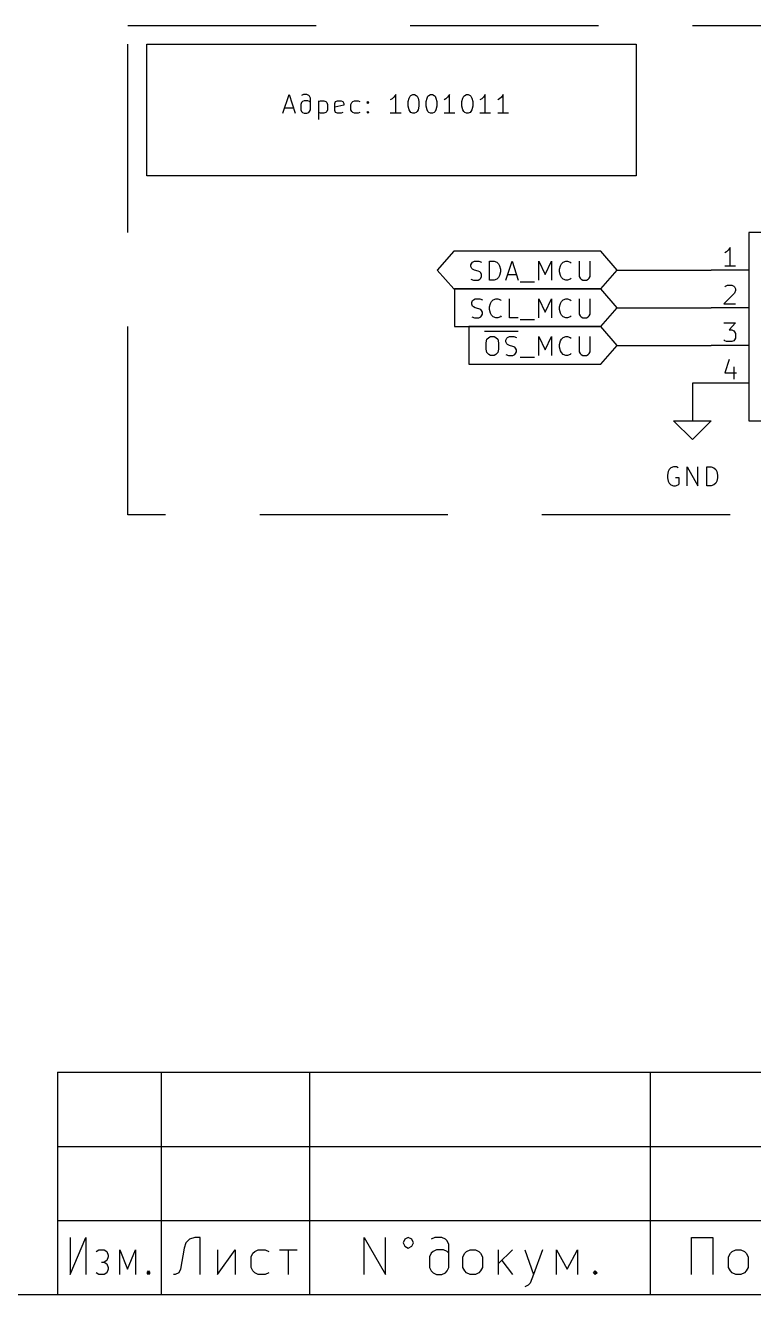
# Model space of a CAD drawing. Extents: x 0.3 to 11.5, y -8.2 to -0.2.
# Drawn here: x 4.127 to 6.062, y -8.071 to -4.7 of the extents above; entities that cross this region are included whole.
import ezdxf

# ---------------------------------------------------------------- set-up
doc = ezdxf.new("R2010")
doc.units = 0
doc.header["$MEASUREMENT"] = 0
doc.linetypes.add('DASHED', pattern=[0.75, 0.5, -0.25])
doc.layers.add('BLACK', color=7, linetype='CONTINUOUS')

msp = doc.modelspace()

# ---------------------------------------------------------------- linework, layer by layer
at = {"layer": 'BLACK', "linetype": 'DASHED'}
for p, q in [((4.4, -4.7), (7.5, -4.7)), ((4.4, -6), (4.4, -4.7)), ((7.5, -6), (4.4, -6))]:
    msp.add_line(p, q, dxfattribs=at)
at = {"layer": 'BLACK', "linetype": 'CONTINUOUS'}
for p, q in [((4.45, -4.75), (5.75, -4.75)), ((4.45, -5.1), (4.45, -4.75)), ((5.75, -4.75), (5.75, -5.1)), ((4.81134, -4.93351), (4.828, -4.88351)), ((4.828, -4.88351), (4.84467, -4.93351)), ((4.8661, -4.88351), (4.86134, -4.88589)), ((4.87563, -4.88351), (4.8661, -4.88351)), ((4.88039, -4.88589), (4.87563, -4.88351)), ((4.88277, -4.88828), (4.88039, -4.88589)), ((5.11134, -4.88351), (5.10658, -4.89066)), ((5.11134, -4.93351), (5.11134, -4.88351)), ((5.14943, -4.88828), (5.15181, -4.88589)), ((5.15181, -4.88589), (5.15657, -4.88351)), ((5.15657, -4.88351), (5.16134, -4.88351)), ((5.16134, -4.88351), (5.1661, -4.88589)), ((5.1661, -4.88589), (5.16848, -4.88828)), ((5.19705, -4.88828), (5.19943, -4.88589)), ((5.19943, -4.88589), (5.20419, -4.88351)), ((5.20419, -4.88351), (5.20896, -4.88351)), ((5.20896, -4.88351), (5.21372, -4.88589)), ((5.21372, -4.88589), (5.2161, -4.88828)), ((5.25419, -4.88351), (5.24943, -4.89066)), ((5.25419, -4.93351), (5.25419, -4.88351)), ((5.29229, -4.88828), (5.29467, -4.88589)), ((5.29467, -4.88589), (5.29943, -4.88351)), ((5.29943, -4.88351), (5.30419, -4.88351)), ((5.30419, -4.88351), (5.30895, -4.88589)), ((5.30895, -4.88589), (5.31133, -4.88828)), ((5.34943, -4.88351), (5.34467, -4.89066)), ((5.34943, -4.93351), (5.34943, -4.88351)), ((5.39705, -4.88351), (5.39229, -4.89066)), ((5.39705, -4.93351), (5.39705, -4.88351)), ((4.8161, -4.91923), (4.83991, -4.91923)), ((4.86134, -4.90494), (4.85896, -4.9097)), ((4.85896, -4.9097), (4.85896, -4.92399)), ((4.86372, -4.90256), (4.86134, -4.90494)), ((4.86848, -4.90018), (4.86372, -4.90256)), ((4.87801, -4.90018), (4.86848, -4.90018)), ((4.88277, -4.90256), (4.87801, -4.90018)), ((4.88515, -4.89304), (4.88277, -4.88828)), ((4.88515, -4.90494), (4.88277, -4.90256)), ((4.88515, -4.92399), (4.88515, -4.89304)), ((4.90657, -4.90018), (4.90657, -4.95018)), ((4.90657, -4.90256), (4.91134, -4.90018)), ((4.91134, -4.90018), (4.92086, -4.90018)), ((4.92086, -4.90018), (4.92562, -4.90256)), ((4.92562, -4.90256), (4.928, -4.90494)), ((4.928, -4.90494), (4.93039, -4.9097)), ((4.93039, -4.9097), (4.93039, -4.92399)), ((4.94943, -4.90732), (4.95181, -4.90256)), ((4.94943, -4.92637), (4.94943, -4.90732)), ((4.97324, -4.91208), (4.94943, -4.91685)), ((4.95181, -4.90256), (4.95657, -4.90018)), ((4.95657, -4.90018), (4.9661, -4.90018)), ((4.9661, -4.90018), (4.97086, -4.90256)), ((4.97086, -4.90256), (4.97324, -4.90732)), ((4.97324, -4.90732), (4.97324, -4.91208)), ((4.99229, -4.9097), (4.99467, -4.90494)), ((4.99229, -4.92399), (4.99229, -4.9097)), ((4.99467, -4.90494), (4.99705, -4.90256)), ((4.99705, -4.90256), (5.00181, -4.90018)), ((5.00181, -4.90018), (5.01134, -4.90018)), ((5.01134, -4.90018), (5.0161, -4.90256)), ((5.03515, -4.90494), (5.03753, -4.90256)), ((5.03753, -4.90732), (5.03515, -4.90494)), ((5.03753, -4.90256), (5.03991, -4.90494)), ((5.03753, -4.90256), (5.03753, -4.90732)), ((5.03991, -4.90494), (5.03753, -4.90732)), ((5.10181, -4.89542), (5.09706, -4.8978)), ((5.10658, -4.89066), (5.10181, -4.89542)), ((5.14467, -4.90256), (5.14705, -4.89304)), ((5.14467, -4.91446), (5.14467, -4.90256)), ((5.14705, -4.92399), (5.14467, -4.91446)), ((5.14705, -4.89304), (5.14943, -4.88828)), ((5.16848, -4.88828), (5.17086, -4.89304)), ((5.17086, -4.89304), (5.17324, -4.90256)), ((5.17324, -4.91446), (5.17086, -4.92399)), ((5.17324, -4.90256), (5.17324, -4.91446)), ((5.19229, -4.90256), (5.19467, -4.89304)), ((5.19229, -4.91446), (5.19229, -4.90256)), ((5.19467, -4.92399), (5.19229, -4.91446)), ((5.19467, -4.89304), (5.19705, -4.88828)), ((5.2161, -4.88828), (5.21848, -4.89304)), ((5.21848, -4.89304), (5.22086, -4.90256)), ((5.22086, -4.91446), (5.21848, -4.92399)), ((5.22086, -4.90256), (5.22086, -4.91446)), ((5.24467, -4.89542), (5.23991, -4.8978)), ((5.24943, -4.89066), (5.24467, -4.89542)), ((5.28753, -4.90256), (5.28991, -4.89304)), ((5.28753, -4.91446), (5.28753, -4.90256)), ((5.28991, -4.92399), (5.28753, -4.91446)), ((5.28991, -4.89304), (5.29229, -4.88828)), ((5.31133, -4.88828), (5.31372, -4.89304)), ((5.31372, -4.89304), (5.3161, -4.90256)), ((5.3161, -4.91446), (5.31372, -4.92399)), ((5.3161, -4.90256), (5.3161, -4.91446)), ((5.33991, -4.89542), (5.33515, -4.8978)), ((5.34467, -4.89066), (5.33991, -4.89542)), ((5.38752, -4.89542), (5.38276, -4.8978)), ((5.39229, -4.89066), (5.38752, -4.89542)), ((4.85896, -4.92399), (4.86134, -4.92875)), ((4.86134, -4.92875), (4.86372, -4.93113)), ((4.86372, -4.93113), (4.86848, -4.93351)), ((4.86848, -4.93351), (4.87563, -4.93351)), ((4.87563, -4.93351), (4.88039, -4.93113)), ((4.88039, -4.93113), (4.88277, -4.92875)), ((4.88277, -4.92875), (4.88515, -4.92399)), ((4.91134, -4.93351), (4.90657, -4.93113)), ((4.92086, -4.93351), (4.91134, -4.93351)), ((4.92562, -4.93113), (4.92086, -4.93351)), ((4.928, -4.92875), (4.92562, -4.93113)), ((4.93039, -4.92399), (4.928, -4.92875)), ((4.95181, -4.93113), (4.94943, -4.92637)), ((4.95657, -4.93351), (4.95181, -4.93113)), ((4.9661, -4.93351), (4.95657, -4.93351)), ((4.97086, -4.93113), (4.9661, -4.93351)), ((4.99467, -4.92875), (4.99229, -4.92399)), ((4.99705, -4.93113), (4.99467, -4.92875)), ((5.00181, -4.93351), (4.99705, -4.93113)), ((5.01134, -4.93351), (5.00181, -4.93351)), ((5.0161, -4.93113), (5.01134, -4.93351)), ((5.03515, -4.93113), (5.03753, -4.92875)), ((5.03753, -4.93351), (5.03515, -4.93113)), ((5.03753, -4.92875), (5.03991, -4.93113)), ((5.03753, -4.92875), (5.03753, -4.93351)), ((5.03991, -4.93113), (5.03753, -4.93351)), ((5.12563, -4.93351), (5.09706, -4.93351)), ((5.14943, -4.92875), (5.14705, -4.92399)), ((5.15181, -4.93113), (5.14943, -4.92875)), ((5.15657, -4.93351), (5.15181, -4.93113)), ((5.16134, -4.93351), (5.15657, -4.93351)), ((5.1661, -4.93113), (5.16134, -4.93351)), ((5.16848, -4.92875), (5.1661, -4.93113)), ((5.17086, -4.92399), (5.16848, -4.92875)), ((5.19705, -4.92875), (5.19467, -4.92399)), ((5.19943, -4.93113), (5.19705, -4.92875)), ((5.20419, -4.93351), (5.19943, -4.93113)), ((5.20896, -4.93351), (5.20419, -4.93351)), ((5.21372, -4.93113), (5.20896, -4.93351)), ((5.2161, -4.92875), (5.21372, -4.93113)), ((5.21848, -4.92399), (5.2161, -4.92875)), ((5.26848, -4.93351), (5.23991, -4.93351)), ((5.29229, -4.92875), (5.28991, -4.92399)), ((5.29467, -4.93113), (5.29229, -4.92875)), ((5.29943, -4.93351), (5.29467, -4.93113)), ((5.30419, -4.93351), (5.29943, -4.93351)), ((5.30895, -4.93113), (5.30419, -4.93351)), ((5.31133, -4.92875), (5.30895, -4.93113)), ((5.31372, -4.92399), (5.31133, -4.92875)), ((5.36372, -4.93351), (5.33515, -4.93351)), ((5.41133, -4.93351), (5.38276, -4.93351)), ((5.75, -5.1), (4.45, -5.1)), ((6.05, -5.25), (6.05, -5.75)), ((6.65, -5.25), (6.05, -5.25)), ((6, -5.28988), (5.99524, -5.29702)), ((6, -5.28988), (5.99524, -5.29702)), ((6, -5.33988), (6, -5.28988)), ((6, -5.33988), (6, -5.28988)), ((5.26563, -5.29998), (5.22188, -5.35)), ((5.65625, -5.29998), (5.26563, -5.29998)), ((5.31583, -5.32876), (5.32059, -5.32638)), ((5.32059, -5.32638), (5.33249, -5.32638)), ((5.33249, -5.32638), (5.33964, -5.32876)), ((5.36106, -5.37638), (5.36106, -5.32638)), ((5.36106, -5.32638), (5.37297, -5.32638)), ((5.37297, -5.32638), (5.38011, -5.32876)), ((5.40392, -5.37638), (5.42059, -5.32638)), ((5.42059, -5.32638), (5.43726, -5.37638)), ((5.49202, -5.37638), (5.49202, -5.32638)), ((5.49202, -5.32638), (5.50869, -5.36209)), ((5.50869, -5.36209), (5.52535, -5.32638)), ((5.52535, -5.32638), (5.52535, -5.37638)), ((5.5563, -5.32876), (5.56344, -5.32638)), ((5.56344, -5.32638), (5.5682, -5.32638)), ((5.5682, -5.32638), (5.57535, -5.32876)), ((5.59916, -5.32638), (5.59916, -5.36685)), ((5.62773, -5.36685), (5.62773, -5.32638)), ((5.7, -5.35), (5.65625, -5.29998)), ((5.99048, -5.30178), (5.98572, -5.30417)), ((5.99048, -5.30178), (5.98572, -5.30417)), ((5.99524, -5.29702), (5.99048, -5.30178)), ((5.99524, -5.29702), (5.99048, -5.30178)), ((5.22188, -5.35), (5.26563, -5.40002)), ((5.31107, -5.3359), (5.31344, -5.33114)), ((5.31107, -5.34067), (5.31107, -5.3359)), ((5.31344, -5.34543), (5.31107, -5.34067)), ((5.31344, -5.33114), (5.31583, -5.32876)), ((5.31583, -5.34781), (5.31344, -5.34543)), ((5.32059, -5.35019), (5.31583, -5.34781)), ((5.33011, -5.35257), (5.32059, -5.35019)), ((5.33487, -5.35495), (5.33011, -5.35257)), ((5.33726, -5.35733), (5.33487, -5.35495)), ((5.33964, -5.36209), (5.33726, -5.35733)), ((5.38011, -5.32876), (5.38487, -5.33352)), ((5.38487, -5.33352), (5.38726, -5.33828)), ((5.38726, -5.33828), (5.38963, -5.34781)), ((5.38963, -5.35495), (5.38726, -5.36447)), ((5.38963, -5.34781), (5.38963, -5.35495)), ((5.54678, -5.34781), (5.54916, -5.33828)), ((5.54678, -5.35495), (5.54678, -5.34781)), ((5.54916, -5.36447), (5.54678, -5.35495)), ((5.54916, -5.33828), (5.55154, -5.33352)), ((5.55154, -5.33352), (5.5563, -5.32876)), ((5.57535, -5.32876), (5.57773, -5.33114)), ((5.65625, -5.40002), (5.7, -5.35)), ((5.7, -5.35), (5.95, -5.35)), ((6.05, -5.35), (5.95, -5.35)), ((6.05, -5.35), (5.95, -5.35)), ((6.01429, -5.33988), (5.98572, -5.33988)), ((6.01429, -5.33988), (5.98572, -5.33988)), ((5.31107, -5.374), (5.31821, -5.37638)), ((5.31821, -5.37638), (5.33011, -5.37638)), ((5.33011, -5.37638), (5.33487, -5.374)), ((5.33487, -5.374), (5.33726, -5.37162)), ((5.33726, -5.37162), (5.33964, -5.36685)), ((5.33964, -5.36685), (5.33964, -5.36209)), ((5.37297, -5.37638), (5.36106, -5.37638)), ((5.38011, -5.374), (5.37297, -5.37638)), ((5.38487, -5.36924), (5.38011, -5.374)), ((5.38726, -5.36447), (5.38487, -5.36924)), ((5.40869, -5.36209), (5.43249, -5.36209)), ((5.44202, -5.38114), (5.48011, -5.38114)), ((5.55154, -5.36924), (5.54916, -5.36447)), ((5.5563, -5.374), (5.55154, -5.36924)), ((5.56344, -5.37638), (5.5563, -5.374)), ((5.5682, -5.37638), (5.56344, -5.37638)), ((5.57535, -5.374), (5.5682, -5.37638)), ((5.57773, -5.37162), (5.57535, -5.374)), ((5.59916, -5.36685), (5.60154, -5.37162)), ((5.60154, -5.37162), (5.60392, -5.374)), ((5.60392, -5.374), (5.60868, -5.37638)), ((5.60868, -5.37638), (5.6182, -5.37638)), ((5.6182, -5.37638), (5.62297, -5.374)), ((5.62297, -5.374), (5.62535, -5.37162)), ((5.62535, -5.37162), (5.62773, -5.36685)), ((5.98572, -5.39464), (5.98809, -5.39226)), ((5.98572, -5.39464), (5.98809, -5.39226)), ((5.98809, -5.39226), (5.99286, -5.38988)), ((5.98809, -5.39226), (5.99286, -5.38988)), ((5.99286, -5.38988), (6.00476, -5.38988)), ((5.99286, -5.38988), (6.00476, -5.38988)), ((6.00476, -5.38988), (6.00952, -5.39226)), ((6.00476, -5.38988), (6.00952, -5.39226)), ((6.00952, -5.39226), (6.01191, -5.39464)), ((6.00952, -5.39226), (6.01191, -5.39464)), ((5.26563, -5.40002), (5.65625, -5.40002)), ((5.65625, -5.39998), (5.26801, -5.39998)), ((5.26801, -5.39998), (5.26801, -5.45)), ((5.31821, -5.42876), (5.32297, -5.42638)), ((5.32297, -5.42638), (5.33487, -5.42638)), ((5.33487, -5.42638), (5.34202, -5.42876)), ((5.37059, -5.42876), (5.37773, -5.42638)), ((5.37773, -5.42638), (5.38249, -5.42638)), ((5.38249, -5.42638), (5.38964, -5.42876)), ((5.41344, -5.47638), (5.41344, -5.42638)), ((5.49202, -5.47638), (5.49202, -5.42638)), ((5.49202, -5.42638), (5.50869, -5.46209)), ((5.50869, -5.46209), (5.52535, -5.42638)), ((5.52535, -5.42638), (5.52535, -5.47638)), ((5.5563, -5.42876), (5.56344, -5.42638)), ((5.56344, -5.42638), (5.5682, -5.42638)), ((5.5682, -5.42638), (5.57535, -5.42876)), ((5.59916, -5.42638), (5.59916, -5.46685)), ((5.62773, -5.46685), (5.62773, -5.42638)), ((5.7, -5.45), (5.65625, -5.39998)), ((6.01191, -5.41131), (5.98333, -5.43988)), ((6.01191, -5.41131), (5.98333, -5.43988)), ((6.01191, -5.39464), (6.01429, -5.3994)), ((6.01191, -5.39464), (6.01429, -5.3994)), ((6.01429, -5.40417), (6.01191, -5.41131)), ((6.01429, -5.40417), (6.01191, -5.41131)), ((6.01429, -5.3994), (6.01429, -5.40417)), ((6.01429, -5.3994), (6.01429, -5.40417)), ((5.26801, -5.45), (5.26801, -5.50002)), ((5.31345, -5.4359), (5.31583, -5.43114)), ((5.31345, -5.44067), (5.31345, -5.4359)), ((5.31583, -5.44543), (5.31345, -5.44067)), ((5.31583, -5.43114), (5.31821, -5.42876)), ((5.31821, -5.44781), (5.31583, -5.44543)), ((5.32297, -5.45019), (5.31821, -5.44781)), ((5.3325, -5.45257), (5.32297, -5.45019)), ((5.33726, -5.45495), (5.3325, -5.45257)), ((5.33964, -5.45733), (5.33726, -5.45495)), ((5.34202, -5.46209), (5.33964, -5.45733)), ((5.36107, -5.44781), (5.36344, -5.43828)), ((5.36107, -5.45495), (5.36107, -5.44781)), ((5.36344, -5.46447), (5.36107, -5.45495)), ((5.36344, -5.43828), (5.36583, -5.43352)), ((5.36583, -5.43352), (5.37059, -5.42876)), ((5.38964, -5.42876), (5.39202, -5.43114)), ((5.54678, -5.44781), (5.54916, -5.43828)), ((5.54678, -5.45495), (5.54678, -5.44781)), ((5.54916, -5.46447), (5.54678, -5.45495)), ((5.54916, -5.43828), (5.55154, -5.43352)), ((5.55154, -5.43352), (5.5563, -5.42876)), ((5.57535, -5.42876), (5.57773, -5.43114)), ((5.65625, -5.50002), (5.7, -5.45)), ((5.7, -5.45), (5.95, -5.45)), ((6.05, -5.45), (5.95, -5.45)), ((6.05, -5.45), (5.95, -5.45)), ((5.98333, -5.43988), (6.01429, -5.43988)), ((5.98333, -5.43988), (6.01429, -5.43988)), ((5.31345, -5.474), (5.32059, -5.47638)), ((5.32059, -5.47638), (5.3325, -5.47638)), ((5.3325, -5.47638), (5.33726, -5.474)), ((5.33726, -5.474), (5.33964, -5.47162)), ((5.33964, -5.47162), (5.34202, -5.46685)), ((5.34202, -5.46685), (5.34202, -5.46209)), ((5.36583, -5.46924), (5.36344, -5.46447)), ((5.37059, -5.474), (5.36583, -5.46924)), ((5.37773, -5.47638), (5.37059, -5.474)), ((5.38249, -5.47638), (5.37773, -5.47638)), ((5.38964, -5.474), (5.38249, -5.47638)), ((5.39202, -5.47162), (5.38964, -5.474)), ((5.43726, -5.47638), (5.41344, -5.47638)), ((5.44202, -5.48114), (5.48011, -5.48114)), ((5.55154, -5.46924), (5.54916, -5.46447)), ((5.5563, -5.474), (5.55154, -5.46924)), ((5.56344, -5.47638), (5.5563, -5.474)), ((5.5682, -5.47638), (5.56344, -5.47638)), ((5.57535, -5.474), (5.5682, -5.47638)), ((5.57773, -5.47162), (5.57535, -5.474)), ((5.59916, -5.46685), (5.60154, -5.47162)), ((5.60154, -5.47162), (5.60392, -5.474)), ((5.60392, -5.474), (5.60868, -5.47638)), ((5.60868, -5.47638), (5.6182, -5.47638)), ((5.6182, -5.47638), (5.62297, -5.474)), ((5.62297, -5.474), (5.62535, -5.47162)), ((5.62535, -5.47162), (5.62773, -5.46685)), ((5.98333, -5.48988), (6.01429, -5.48988)), ((5.98333, -5.48988), (6.01429, -5.48988)), ((6.01429, -5.48988), (5.99762, -5.50893)), ((6.01429, -5.48988), (5.99762, -5.50893)), ((5.26801, -5.50002), (5.65625, -5.50002)), ((5.65625, -5.49998), (5.30611, -5.49998)), ((5.30611, -5.49998), (5.30611, -5.55)), ((5.34702, -5.5125), (5.43702, -5.5125)), ((5.35869, -5.52876), (5.36344, -5.52638)), ((5.36344, -5.52638), (5.37297, -5.52638)), ((5.37297, -5.52638), (5.37773, -5.52876)), ((5.40869, -5.52876), (5.41345, -5.52638)), ((5.41345, -5.52638), (5.42535, -5.52638)), ((5.42535, -5.52638), (5.4325, -5.52876)), ((5.49202, -5.57638), (5.49202, -5.52638)), ((5.49202, -5.52638), (5.50869, -5.56209)), ((5.50869, -5.56209), (5.52535, -5.52638)), ((5.52535, -5.52638), (5.52535, -5.57638)), ((5.5563, -5.52876), (5.56344, -5.52638)), ((5.56344, -5.52638), (5.5682, -5.52638)), ((5.5682, -5.52638), (5.57535, -5.52876)), ((5.59916, -5.52638), (5.59916, -5.56685)), ((5.62773, -5.56685), (5.62773, -5.52638)), ((5.7, -5.55), (5.65625, -5.49998)), ((5.99762, -5.50893), (6.00476, -5.50893)), ((5.99762, -5.50893), (6.00476, -5.50893)), ((6.00476, -5.50893), (6.00952, -5.51131)), ((6.00476, -5.50893), (6.00952, -5.51131)), ((6.00952, -5.51131), (6.01191, -5.51369)), ((6.00952, -5.51131), (6.01191, -5.51369)), ((6.01191, -5.51369), (6.01429, -5.51845)), ((6.01191, -5.51369), (6.01429, -5.51845)), ((6.01429, -5.51845), (6.01429, -5.53035)), ((6.01429, -5.51845), (6.01429, -5.53035)), ((5.30611, -5.55), (5.30611, -5.60002)), ((5.35154, -5.54305), (5.35392, -5.53352)), ((5.35154, -5.55971), (5.35154, -5.54305)), ((5.35392, -5.56924), (5.35154, -5.55971)), ((5.35392, -5.53352), (5.35869, -5.52876)), ((5.37773, -5.52876), (5.38249, -5.53352)), ((5.38249, -5.53352), (5.38487, -5.54305)), ((5.38487, -5.55971), (5.38249, -5.56924)), ((5.38487, -5.54305), (5.38487, -5.55971)), ((5.40393, -5.5359), (5.4063, -5.53114)), ((5.40393, -5.54067), (5.40393, -5.5359)), ((5.4063, -5.54543), (5.40393, -5.54067)), ((5.4063, -5.53114), (5.40869, -5.52876)), ((5.40869, -5.54781), (5.4063, -5.54543)), ((5.41345, -5.55019), (5.40869, -5.54781)), ((5.42297, -5.55257), (5.41345, -5.55019)), ((5.42773, -5.55495), (5.42297, -5.55257)), ((5.43011, -5.55733), (5.42773, -5.55495)), ((5.4325, -5.56209), (5.43011, -5.55733)), ((5.4325, -5.56685), (5.4325, -5.56209)), ((5.54678, -5.54781), (5.54916, -5.53828)), ((5.54678, -5.55495), (5.54678, -5.54781)), ((5.54916, -5.56447), (5.54678, -5.55495)), ((5.54916, -5.53828), (5.55154, -5.53352)), ((5.55154, -5.53352), (5.5563, -5.52876)), ((5.57535, -5.52876), (5.57773, -5.53114)), ((5.65625, -5.60002), (5.7, -5.55)), ((5.7, -5.55), (5.95, -5.55)), ((6.05, -5.55), (5.95, -5.55)), ((6.05, -5.55), (5.95, -5.55)), ((5.98572, -5.5375), (5.98333, -5.53512)), ((5.98572, -5.5375), (5.98333, -5.53512)), ((5.99048, -5.53988), (5.98572, -5.5375)), ((5.99048, -5.53988), (5.98572, -5.5375)), ((6.00476, -5.53988), (5.99048, -5.53988)), ((6.00476, -5.53988), (5.99048, -5.53988)), ((6.00952, -5.5375), (6.00476, -5.53988)), ((6.00952, -5.5375), (6.00476, -5.53988)), ((6.01191, -5.53512), (6.00952, -5.5375)), ((6.01191, -5.53512), (6.00952, -5.5375)), ((6.01429, -5.53035), (6.01191, -5.53512)), ((6.01429, -5.53035), (6.01191, -5.53512)), ((5.35869, -5.574), (5.35392, -5.56924)), ((5.36344, -5.57638), (5.35869, -5.574)), ((5.37297, -5.57638), (5.36344, -5.57638)), ((5.37773, -5.574), (5.37297, -5.57638)), ((5.38249, -5.56924), (5.37773, -5.574)), ((5.40393, -5.574), (5.41107, -5.57638)), ((5.41107, -5.57638), (5.42297, -5.57638)), ((5.42297, -5.57638), (5.42773, -5.574)), ((5.42773, -5.574), (5.43011, -5.57162)), ((5.43011, -5.57162), (5.4325, -5.56685)), ((5.44202, -5.58114), (5.48011, -5.58114)), ((5.55154, -5.56924), (5.54916, -5.56447)), ((5.5563, -5.574), (5.55154, -5.56924)), ((5.56344, -5.57638), (5.5563, -5.574)), ((5.5682, -5.57638), (5.56344, -5.57638)), ((5.57535, -5.574), (5.5682, -5.57638)), ((5.57773, -5.57162), (5.57535, -5.574)), ((5.59916, -5.56685), (5.60154, -5.57162)), ((5.60154, -5.57162), (5.60392, -5.574)), ((5.60392, -5.574), (5.60868, -5.57638)), ((5.60868, -5.57638), (5.6182, -5.57638)), ((5.6182, -5.57638), (5.62297, -5.574)), ((5.62297, -5.574), (5.62535, -5.57162)), ((5.62535, -5.57162), (5.62773, -5.56685)), ((5.99762, -5.5875), (5.98572, -5.62321)), ((5.99762, -5.5875), (5.98572, -5.62321)), ((5.30611, -5.60002), (5.65625, -5.60002)), ((5.98572, -5.62321), (6.01667, -5.62321)), ((5.98572, -5.62321), (6.01667, -5.62321)), ((6.00952, -5.60655), (6.00952, -5.63988)), ((6.00952, -5.60655), (6.00952, -5.63988)), ((5.9, -5.65), (5.9, -5.7)), ((5.95, -5.65), (5.9, -5.65)), ((6.05, -5.65), (5.95, -5.65)), ((6.05, -5.65), (5.95, -5.65)), ((5.9, -5.7), (5.9, -5.75)), ((5.9, -5.8), (5.85, -5.75)), ((5.85, -5.75), (5.9, -5.75)), ((5.9, -5.75), (5.95, -5.75)), ((5.95, -5.75), (5.9, -5.8)), ((6.05, -5.75), (6.65, -5.75)), ((5.83571, -5.88471), (5.83333, -5.89423)), ((5.83571, -5.88471), (5.83333, -5.89423)), ((5.83333, -5.89423), (5.83333, -5.90137)), ((5.83333, -5.89423), (5.83333, -5.90137)), ((5.83809, -5.87995), (5.83571, -5.88471)), ((5.83809, -5.87995), (5.83571, -5.88471)), ((5.84286, -5.87519), (5.83809, -5.87995)), ((5.84286, -5.87519), (5.83809, -5.87995)), ((5.85, -5.8728), (5.84286, -5.87519)), ((5.85, -5.8728), (5.84286, -5.87519)), ((5.85714, -5.8728), (5.85, -5.8728)), ((5.85714, -5.8728), (5.85, -5.8728)), ((5.86191, -5.87519), (5.85714, -5.8728)), ((5.86191, -5.87519), (5.85714, -5.8728)), ((5.88571, -5.9228), (5.88571, -5.8728)), ((5.88571, -5.8728), (5.91428, -5.9228)), ((5.88571, -5.9228), (5.88571, -5.8728)), ((5.88571, -5.8728), (5.91428, -5.9228)), ((5.91428, -5.9228), (5.91428, -5.8728)), ((5.91428, -5.9228), (5.91428, -5.8728)), ((5.93809, -5.9228), (5.93809, -5.8728)), ((5.93809, -5.8728), (5.95, -5.8728)), ((5.93809, -5.9228), (5.93809, -5.8728)), ((5.93809, -5.8728), (5.95, -5.8728)), ((5.95, -5.8728), (5.95714, -5.87519)), ((5.95, -5.8728), (5.95714, -5.87519)), ((5.95714, -5.87519), (5.96191, -5.87995)), ((5.95714, -5.87519), (5.96191, -5.87995)), ((5.96191, -5.87995), (5.96429, -5.88471)), ((5.96191, -5.87995), (5.96429, -5.88471)), ((5.96429, -5.88471), (5.96667, -5.89423)), ((5.96429, -5.88471), (5.96667, -5.89423)), ((5.96667, -5.89423), (5.96667, -5.90137)), ((5.96667, -5.89423), (5.96667, -5.90137)), ((5.83333, -5.90137), (5.83571, -5.9109)), ((5.83333, -5.90137), (5.83571, -5.9109)), ((5.83571, -5.9109), (5.83809, -5.91566)), ((5.83571, -5.9109), (5.83809, -5.91566)), ((5.83809, -5.91566), (5.84286, -5.92043)), ((5.83809, -5.91566), (5.84286, -5.92043)), ((5.84286, -5.92043), (5.85, -5.9228)), ((5.84286, -5.92043), (5.85, -5.9228)), ((5.85, -5.9228), (5.85476, -5.9228)), ((5.85, -5.9228), (5.85476, -5.9228)), ((5.86428, -5.90137), (5.85476, -5.90137)), ((5.86428, -5.90137), (5.85476, -5.90137)), ((5.85476, -5.9228), (5.86191, -5.92043)), ((5.85476, -5.9228), (5.86191, -5.92043)), ((5.86191, -5.92043), (5.86428, -5.91804)), ((5.86191, -5.92043), (5.86428, -5.91804)), ((5.86428, -5.91804), (5.86428, -5.90137)), ((5.86428, -5.91804), (5.86428, -5.90137)), ((5.95, -5.9228), (5.93809, -5.9228)), ((5.95, -5.9228), (5.93809, -5.9228)), ((5.95714, -5.92043), (5.95, -5.9228)), ((5.95714, -5.92043), (5.95, -5.9228)), ((5.96191, -5.91566), (5.95714, -5.92043)), ((5.96191, -5.91566), (5.95714, -5.92043)), ((5.96429, -5.9109), (5.96191, -5.91566)), ((5.96429, -5.9109), (5.96191, -5.91566)), ((5.96667, -5.90137), (5.96429, -5.9109)), ((5.96667, -5.90137), (5.96429, -5.9109)), ((4.21269, -7.4806), (4.21269, -8.07115)), ((4.21269, -7.4806), (11.4961, -7.4806)), ((4.48828, -7.4806), (4.48828, -8.07115)), ((4.88198, -7.4806), (4.88198, -8.07115)), ((5.78749, -7.4806), (5.78749, -8.07115)), ((4.21269, -7.67745), (6.77174, -7.67745)), ((4.21269, -7.8743), (6.77174, -7.8743)), ((4.2463, -7.91932), (4.2463, -8.01774)), ((4.2463, -8.01774), (4.28797, -7.91932)), ((4.28797, -7.91932), (4.28797, -8.01774)), ((4.57732, -7.91932), (4.56326, -7.924)), ((4.59139, -7.91932), (4.57732, -7.91932)), ((4.59139, -8.01774), (4.59139, -7.91932)), ((5.02774, -8.01774), (5.02774, -7.91932)), ((5.02774, -7.91932), (5.08398, -8.01774)), ((5.08398, -8.01774), (5.08398, -7.91932)), ((5.14491, -7.91932), (5.13554, -7.924)), ((5.15428, -7.924), (5.14491, -7.91932)), ((5.21522, -7.91932), (5.20584, -7.924)), ((5.23396, -7.91932), (5.21522, -7.91932)), ((5.24334, -7.924), (5.23396, -7.91932)), ((5.89763, -8.01774), (5.89763, -7.91932)), ((5.89763, -7.91932), (5.95387, -7.91932)), ((5.95387, -7.91932), (5.95387, -8.01774)), ((4.31576, -7.95681), (4.3227, -7.95213)), ((4.3227, -7.95213), (4.33659, -7.95213)), ((4.33659, -7.95213), (4.34354, -7.95681)), ((4.37826, -8.01774), (4.37826, -7.95213)), ((4.37826, -7.95213), (4.3991, -8.00369)), ((4.3991, -8.00369), (4.41993, -7.95213)), ((4.41993, -7.95213), (4.41993, -8.01774)), ((4.5492, -7.94744), (4.53983, -8.00369)), ((4.55389, -7.93338), (4.5492, -7.94744)), ((4.56326, -7.924), (4.55389, -7.93338)), ((4.63825, -7.95213), (4.63825, -8.01774)), ((4.63825, -8.01774), (4.68512, -7.95213)), ((4.68512, -7.95213), (4.68512, -8.01774)), ((4.73668, -7.95681), (4.74605, -7.95213)), ((4.74605, -7.95213), (4.7648, -7.95213)), ((4.7648, -7.95213), (4.77417, -7.95681)), ((4.8023, -7.95213), (4.84917, -7.95213)), ((4.82573, -7.95213), (4.82573, -8.01774)), ((5.13554, -7.924), (5.13085, -7.93338)), ((5.13085, -7.93338), (5.13554, -7.94275)), ((5.13554, -7.94275), (5.14491, -7.94744)), ((5.14491, -7.94744), (5.15428, -7.94275)), ((5.15897, -7.93338), (5.15428, -7.924)), ((5.15428, -7.94275), (5.15897, -7.93338)), ((5.2199, -7.95213), (5.21053, -7.95681)), ((5.23865, -7.95213), (5.2199, -7.95213)), ((5.24802, -7.95681), (5.23865, -7.95213)), ((5.24802, -7.92869), (5.24334, -7.924)), ((5.25271, -7.93807), (5.24802, -7.92869)), ((5.25271, -7.999), (5.25271, -7.93807)), ((5.29958, -7.95681), (5.30895, -7.95213)), ((5.30895, -7.95213), (5.32302, -7.95213)), ((5.32302, -7.95213), (5.33239, -7.95681)), ((5.38394, -7.95213), (5.38394, -8.01774)), ((5.42144, -7.95213), (5.38394, -7.98962)), ((5.45425, -7.95213), (5.47768, -8.01774)), ((5.50112, -7.95213), (5.47768, -8.01774)), ((5.53861, -8.01774), (5.53861, -7.95213)), ((5.53861, -7.95213), (5.56674, -8.00369)), ((5.56674, -8.00369), (5.59486, -7.95213)), ((5.59486, -7.95213), (5.59486, -8.01774)), ((6.00543, -7.95681), (6.0148, -7.95213)), ((6.0148, -7.95213), (6.02886, -7.95213)), ((6.02886, -7.95213), (6.03824, -7.95681)), ((4.32965, -7.98494), (4.33659, -7.98494)), ((4.34354, -7.98025), (4.33659, -7.98494)), ((4.33659, -7.98494), (4.34354, -7.98962)), ((4.34354, -7.95681), (4.34701, -7.96619)), ((4.34701, -7.97087), (4.34354, -7.98025)), ((4.34354, -7.98962), (4.34701, -7.999)), ((4.34701, -7.96619), (4.34701, -7.97087)), ((4.7273, -7.97087), (4.73199, -7.9615)), ((4.7273, -7.999), (4.7273, -7.97087)), ((4.73199, -7.9615), (4.73668, -7.95681)), ((5.20584, -7.9615), (5.20115, -7.97087)), ((5.20115, -7.97087), (5.20115, -7.999)), ((5.21053, -7.95681), (5.20584, -7.9615)), ((5.25271, -7.9615), (5.24802, -7.95681)), ((5.2902, -7.97087), (5.29489, -7.9615)), ((5.2902, -7.999), (5.2902, -7.97087)), ((5.29489, -7.9615), (5.29958, -7.95681)), ((5.33239, -7.95681), (5.33707, -7.9615)), ((5.33707, -7.9615), (5.34176, -7.97087)), ((5.34176, -7.97087), (5.34176, -7.999)), ((5.39332, -7.98025), (5.42144, -8.01774)), ((5.99605, -7.97087), (6.00074, -7.9615)), ((5.99605, -7.999), (5.99605, -7.97087)), ((6.00074, -7.9615), (6.00543, -7.95681)), ((6.03824, -7.95681), (6.04292, -7.9615)), ((6.04292, -7.9615), (6.04761, -7.97087)), ((6.04761, -7.97087), (6.04761, -7.999)), ((4.3227, -8.01774), (4.31576, -8.01306)), ((4.33659, -8.01774), (4.3227, -8.01774)), ((4.34354, -8.01306), (4.33659, -8.01774)), ((4.34701, -8.00369), (4.34354, -8.01306)), ((4.34701, -7.999), (4.34701, -8.00369)), ((4.45119, -8.01306), (4.45466, -8.00837)), ((4.45466, -8.01774), (4.45119, -8.01306)), ((4.45466, -8.00837), (4.45813, -8.01306)), ((4.45466, -8.00837), (4.45466, -8.01774)), ((4.45813, -8.01306), (4.45466, -8.01774)), ((4.52577, -8.01774), (4.52108, -8.01774)), ((4.53514, -8.01306), (4.52577, -8.01774)), ((4.53983, -8.00369), (4.53514, -8.01306)), ((4.73199, -8.00837), (4.7273, -7.999)), ((4.73668, -8.01306), (4.73199, -8.00837)), ((4.74605, -8.01774), (4.73668, -8.01306)), ((4.7648, -8.01774), (4.74605, -8.01774)), ((4.77417, -8.01306), (4.7648, -8.01774)), ((5.20115, -7.999), (5.20584, -8.00837)), ((5.20584, -8.00837), (5.21053, -8.01306)), ((5.21053, -8.01306), (5.2199, -8.01774)), ((5.2199, -8.01774), (5.23396, -8.01774)), ((5.23396, -8.01774), (5.24334, -8.01306)), ((5.24334, -8.01306), (5.24802, -8.00837)), ((5.24802, -8.00837), (5.25271, -7.999)), ((5.29489, -8.00837), (5.2902, -7.999)), ((5.29958, -8.01306), (5.29489, -8.00837)), ((5.30895, -8.01774), (5.29958, -8.01306)), ((5.32302, -8.01774), (5.30895, -8.01774)), ((5.33239, -8.01306), (5.32302, -8.01774)), ((5.33707, -8.00837), (5.33239, -8.01306)), ((5.34176, -7.999), (5.33707, -8.00837)), ((5.47768, -8.01774), (5.46831, -8.04118)), ((5.63704, -8.01306), (5.64172, -8.00837)), ((5.64172, -8.01774), (5.63704, -8.01306)), ((5.64172, -8.00837), (5.64641, -8.01306)), ((5.64172, -8.00837), (5.64172, -8.01774)), ((5.64641, -8.01306), (5.64172, -8.01774)), ((6.00074, -8.00837), (5.99605, -7.999)), ((6.00543, -8.01306), (6.00074, -8.00837)), ((6.0148, -8.01774), (6.00543, -8.01306)), ((6.02886, -8.01774), (6.0148, -8.01774)), ((6.03824, -8.01306), (6.02886, -8.01774)), ((6.04292, -8.00837), (6.03824, -8.01306)), ((6.04761, -7.999), (6.04292, -8.00837)), ((5.46362, -8.04587), (5.45425, -8.05055)), ((5.46831, -8.04118), (5.46362, -8.04587)), ((0.787402, -8.07115), (11.4961, -8.07115))]:
    msp.add_line(p, q, dxfattribs=at)

doc.saveas('drawing.dxf')
